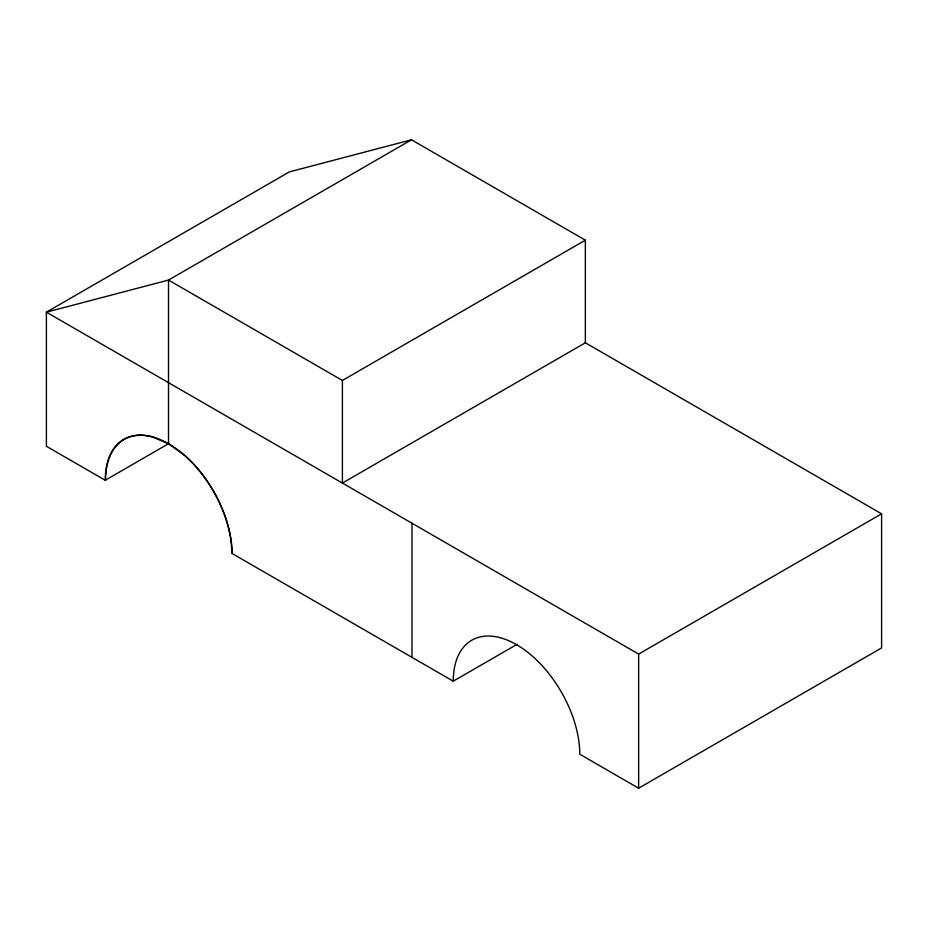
<?xml version="1.0" encoding="UTF-8"?>
<svg xmlns="http://www.w3.org/2000/svg" width="928" height="928" viewBox="0 0 928 928"><rect width="100%" height="100%" fill="white"/><g stroke="black" fill="none" stroke-linecap="round" stroke-linejoin="round"><path stroke-width="1.39" d="M585.359 240.178L342.397 380.457L168.513 280.07L168.513 443.723L184.892 455.671A89.482 51.666 60 0 1 231.791 553.32L453.247 681.175A89.482 51.666 60 0 1 516.513 644.647A89.482 51.666 60 0 1 579.791 754.232L638.638 788.208L881.6 647.93L881.6 513.822L585.359 342.792L585.359 240.178L411.487 139.792L168.513 280.07L46.4 312.168L46.4 446.287L105.56 480.437A89.482 51.666 60 0 1 152.459 436.949L168.838 443.909A89.482 51.666 60 0 1 232.104 553.506M169.116 443.375L105.247 480.263A89.482 51.666 60 0 1 168.513 443.723M585.359 342.792L342.397 483.059L342.397 380.457M453.247 681.175L517.116 644.299M411.487 139.792L289.362 171.889L46.4 312.168L638.638 654.089L881.6 513.822M638.638 654.089L638.638 788.208M411.997 523.241L411.997 657.36"/></g></svg>
